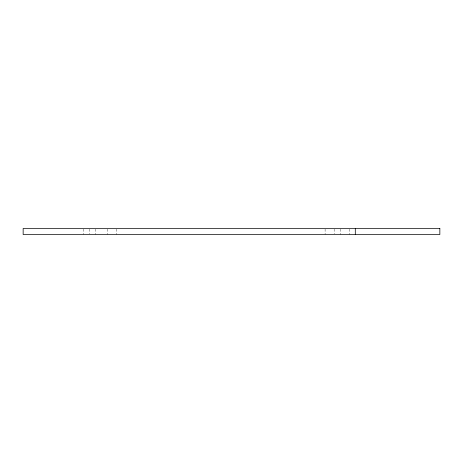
<?xml version="1.0" encoding="UTF-8"?>
<svg xmlns="http://www.w3.org/2000/svg" width="463" height="463" viewBox="0 0 463 463"><rect width="100%" height="100%" fill="white"/><g stroke="black" fill="none" stroke-linecap="round" stroke-linejoin="round"><path stroke-width="0.35" stroke-dasharray="2.31 1.74" d="M349.264 229.15L349.264 234.521M340.207 229.15L340.207 234.521M334.164 229.15L334.164 233.85M325.107 229.15L325.107 234.521M116.757 229.15L116.757 234.521M107.7 229.15L107.7 234.521M95.621 229.15L95.621 234.521M89.579 229.15L89.579 233.85M83.543 229.15L83.543 234.521"/><path stroke-width="0.69" d="M355.3 228.479L355.3 234.521M439.85 228.479L23.15 228.479L23.15 234.521L439.85 234.521L439.85 228.479"/></g></svg>
